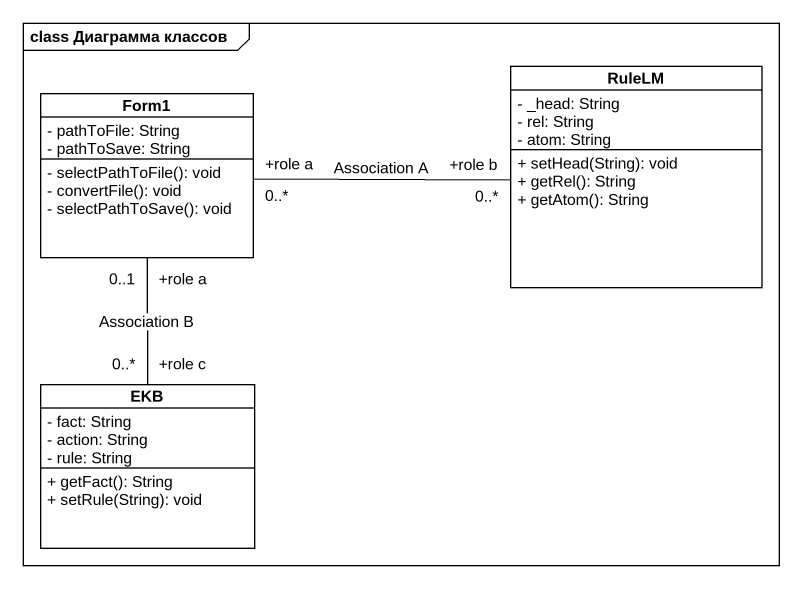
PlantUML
@startuml
mainframe class Диаграмма классов
hide circle
hide empty members
skinparam classAttributeIconSize 0
class Form1 {
  - pathToFile: String
  - pathToSave: String
  - selectPathToFile(): void
  - convertFile(): void
  - selectPathToSave(): void
}
class RuleLM {
  - _head: String
  - rel: String
  - atom: String
  + setHead(String): void
  + getRel(): String
  + getAtom(): String
}
class EKB {
  - fact: String
  - action: String
  - rule: String
  + getFact(): String
  + setRule(String): void
}
Form1 "+role a\n0..*" -right- "+role b\n0..*" RuleLM : Association A
Form1 "+role a\n0..1" -- "+role c\n0..*" EKB : Association B
@enduml
